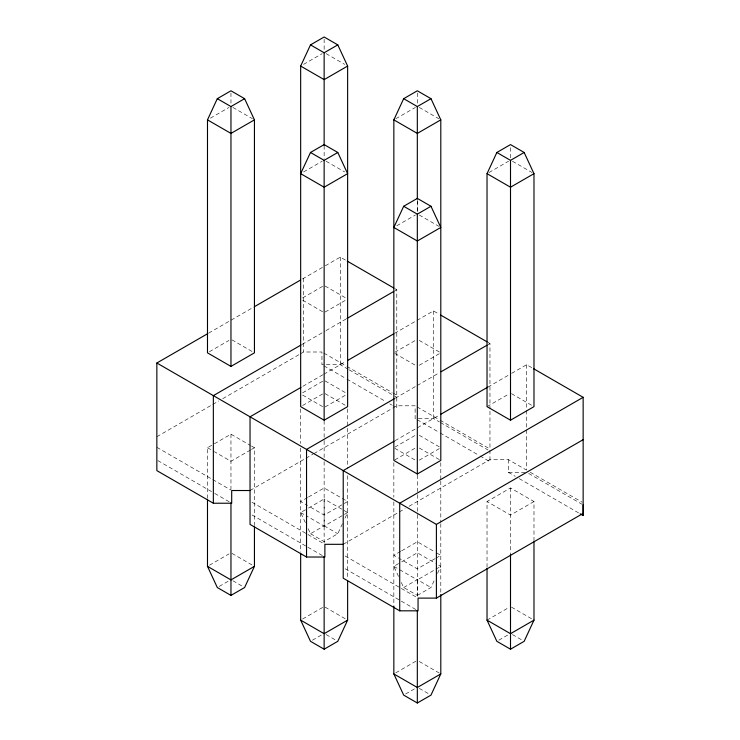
<?xml version="1.0" encoding="UTF-8"?>
<svg xmlns="http://www.w3.org/2000/svg" width="740" height="740" viewBox="0 0 740 740"><rect width="100%" height="100%" fill="white"/><g stroke="black" fill="none" stroke-linecap="round" stroke-linejoin="round"><path stroke-width="0.56" stroke-dasharray="3.7 2.78" d="M308.154 528.684L310.495 533.725L324.139 525.844L324.139 498.991L347.624 512.543L344.812 518.601M401.339 582.482L403.679 587.523L417.323 595.404L417.323 579.901L434.935 569.735M417.323 211.686L417.323 200.605M510.507 157.888L510.507 146.807M310.495 533.725L324.139 541.606L337.792 533.725L342.472 523.643M417.323 595.404L430.976 587.523L434.722 579.457M437.525 573.408L440.8 566.341L435.916 563.519M210.419 118.159L229.002 107.43M303.604 64.371L322.187 53.632M303.604 171.958L322.187 161.228M395.798 118.733L415.371 107.43M208.699 333.083L253.691 307.109M302.401 278.98L324.425 266.271M325.332 265.743L340.289 257.113L346.228 260.545M396.779 225.756L415.371 215.026M488.983 172.531L508.546 161.228M209.439 351.713L229.002 340.418M302.623 297.915L323.167 286.056M325.119 312.039L347.624 299.043M302.077 344.405L325.008 331.168M325.998 330.595L345.941 319.079M394.79 290.875L396.779 289.729L396.779 407.916L392.792 405.613M156.852 436.72L211.76 405.021M212.759 404.447L218.744 400.988M222.74 398.684L299.608 354.303M300.607 353.729L303.604 352L321.946 352L321.946 364.709L340.289 364.709L348.216 369.288M302.873 386.308L322.908 374.736M323.805 374.218L345.867 361.481M394.587 333.351L433.464 310.911L439.412 314.343M207.487 498.399L207.487 447.737L213.351 444.342M214.332 443.778L230.963 434.177L250.527 445.471M302.623 392.801L324.139 380.379M302.623 405.511L323.167 393.652M394.827 352.277L416.343 339.854M250.527 449.994L230.963 461.288L214.332 451.687M251.507 449.43L254.44 447.737L254.44 524.891M325.119 406.926L345.663 395.068M419.284 365.273L440.8 352.841M395.262 398.203L416.195 386.114M417.184 385.54L439.116 372.877M487.965 344.674L489.963 343.526L489.963 408.924M250.037 490.518L304.945 458.819M305.944 458.245L312.928 454.212M313.927 453.629L391.793 408.674M392.792 408.101L396.779 405.798L415.121 405.798L415.121 418.507L433.464 418.507L439.412 421.939M395.058 440.679L439.051 415.279M487.965 387.039L510.785 373.867M511.691 373.339L526.649 364.709L532.596 368.141M307.516 497.576L300.662 501.535L307.516 505.485M308.488 497.012L324.139 487.974L347.624 501.535L324.139 515.086L308.488 506.049M394.827 447.164L417.323 434.177M209.439 565.212L229.002 553.918M305.343 522.634L300.662 512.543L307.516 508.593M308.488 508.029L324.139 498.991M394.827 459.873L416.343 447.45M487.031 406.639L508.546 394.217M419.284 460.16L439.828 448.301M219.262 586.395L230.963 579.642M347.624 512.543L324.139 526.103L306.536 515.937M343.221 544.316L405.113 508.584M409.1 506.28L489.963 459.596L508.306 459.596L526.27 469.965M400.692 551.374L393.846 555.333L398.74 558.154M401.672 550.81L417.323 541.773L434.935 551.938M487.031 567.173L487.031 501.535L510.507 487.974L533.984 501.535L533.984 540.681M302.623 619.01L323.167 607.152M398.527 576.432L393.846 566.341L400.692 562.391M401.672 561.827L417.323 552.789L434.935 562.955M434.935 558.719L417.323 568.884L399.711 558.719M435.916 558.154L440.8 555.333L435.916 552.502M533.984 501.535L510.507 515.086L487.031 501.535M312.447 640.192L322.196 634.568M403.679 587.523L417.323 579.642L430.976 587.523M435.916 569.171L440.8 566.341M395.798 672.808L416.343 660.949M487.031 620.139L508.546 607.716M405.622 693.99L417.323 687.238M498.806 640.192L508.556 634.568M508.306 459.596L508.306 472.305L525.502 472.305M326.1 53.632L344.683 64.371M419.284 107.43L438.848 118.733M512.459 161.228L532.032 172.531M232.915 107.43L252.488 118.733M326.1 161.228L344.683 171.958M419.284 215.026L438.848 226.32M394.799 288.582L396.779 289.729M487.984 342.38L489.963 343.526M325.119 286.056L345.663 297.915M419.284 340.418L439.828 352.277M511.488 393.652L532.032 405.511M302.623 300.172L323.167 312.039M394.827 353.406L416.343 365.838M323.935 353.147L345.894 365.828M346.884 366.402L391.793 392.329M392.792 392.903L396.779 395.206M417.12 406.945L439.07 419.626M440.069 420.2L489.963 449.004M530.256 472.268L582.149 502.229M349.206 369.861L393.81 395.604M394.799 396.178L396.779 397.325M440.402 422.512L487.984 449.976M528.628 473.443L582.149 504.347M323.935 365.856L345.894 378.529M346.884 379.111L385.808 401.579M389.795 403.883L391.793 405.03M417.12 419.654L439.07 432.327M440.069 432.909L478.984 455.378M479.983 455.951L489.963 461.714L489.963 409.914M508.306 472.305L515.29 476.338M519.277 478.641L579.152 513.209M325.119 380.943L345.663 392.801M419.284 435.305L439.828 447.164M231.944 339.854L252.488 351.713M325.119 393.652L345.663 405.511M419.284 448.014L439.828 459.873M302.623 395.068L323.167 406.926M394.827 448.301L416.343 460.724M251.507 446.035L254.44 447.737M511.488 607.152L532.032 619.01M207.487 447.737L213.351 451.123M324.139 525.844L337.792 533.725M512.459 634.568L522.209 640.192M300.662 512.543L305.555 515.373M393.846 566.341L398.74 569.171M399.711 569.735L417.323 579.901M156.852 447.312L211.742 478.993M212.741 479.576L230.695 489.945M252.035 502.257L306.915 533.947M307.914 534.521L323.88 543.743M345.219 556.054L418.054 598.114M157.851 460.595L213.731 492.859M214.73 493.432L229.696 502.072M252.035 514.966L306.915 546.657M307.914 547.23L322.881 555.87M345.219 568.764L416.065 609.668M231.944 553.354L252.488 565.212M325.119 607.152L345.663 619.01M419.284 661.514L439.828 673.372M232.915 580.771L242.664 586.395M326.09 634.568L335.84 640.192M419.275 688.366L429.024 693.99M526.649 364.709L526.649 409.35M526.649 410.487L526.649 428.802M526.649 429.949L526.649 470.011M510.507 487.974L510.507 553.613M440.8 462.704L440.8 479.973M440.8 481.13L440.8 522.588M440.8 523.735L440.8 593.332M433.464 310.911L433.464 418.507M417.323 93.009L417.323 104.09M417.323 200.309L417.323 211.844M417.323 475.108L417.323 493.534M417.323 494.681L417.323 514.263M417.323 514.79L417.323 597.051M393.846 462.704L393.846 497.252M393.846 501.859L393.846 604.848M347.624 408.906L347.624 468.79M347.624 475.7L347.624 578.689M340.289 257.113L340.289 364.709M324.139 39.211L324.139 51.402M324.139 145.706L324.139 159.202M324.139 420.681L324.139 440.263M324.139 440.883L324.139 460.465M324.139 461.612L324.139 543.252M303.604 278.286L303.604 352M300.662 408.906L300.662 443.454M300.662 448.061L300.662 552.197M230.963 93.009L230.963 104.09M230.963 434.177L230.963 489.454"/><path stroke-width="1.11" d="M244.607 98.679L230.963 106.56L230.963 366.402L254.44 352.841L254.44 119.862L244.607 98.679L230.963 90.798L217.31 98.679L207.487 119.862L207.487 352.841L230.963 366.402M300.662 553.354L300.662 620.139L310.495 641.321L324.139 649.202L324.139 556.545M430.976 206.275L417.323 198.394L403.679 206.275L393.846 227.458L417.323 241.009L440.8 227.458L430.976 206.275L417.323 214.156L417.323 473.998L440.8 460.437L440.8 119.862L430.976 98.679L417.323 90.798L403.679 98.679L393.846 119.862L393.846 460.437L417.323 473.998M580.151 513.782L583.148 515.512L583.148 504.921M300.662 66.064L310.495 44.881L324.139 37L337.792 44.881L347.624 66.064L347.624 406.639L324.139 420.2L300.662 406.639L300.662 66.064L324.139 79.615L347.624 66.064M310.495 152.477L300.662 173.66L324.139 187.211L347.624 173.66L337.792 152.477L324.139 144.596L310.495 152.477L324.139 160.358L337.792 152.477M254.44 526.038L254.44 566.341L244.607 587.523L230.963 595.404L217.31 587.523L207.487 566.341L207.487 499.555M487.031 173.66L496.855 152.477L510.507 144.596L524.151 152.477L533.984 173.66L533.984 406.639L510.507 420.2L487.031 406.639L487.031 173.66L510.507 187.211L533.984 173.66M347.624 580.993L347.624 620.139L337.792 641.321L324.139 649.202M440.8 594.479L440.8 673.937L430.976 695.119L417.323 703L403.679 695.119L393.846 673.937L393.846 605.995M533.984 541.837L533.984 620.139L524.151 641.321L510.507 649.202L496.855 641.321L487.031 620.139L487.031 568.32M310.495 44.881L324.139 52.762L337.792 44.881M254.44 119.862L230.963 133.413L207.487 119.862M403.679 98.679L417.323 106.56L430.976 98.679M440.8 119.862L417.323 133.413L393.846 119.862M250.037 490.518L231.694 490.518L231.694 503.228L213.351 503.228L156.852 470.612L156.852 363.007L207.764 333.62M254.551 306.61L300.607 280.016M496.855 152.477L510.507 160.358L524.151 152.477M301.078 344.979L213.351 395.632L213.351 503.228M346.94 318.505L393.791 291.458M300.949 387.418L250.037 416.805L250.037 524.401L306.536 557.026L324.879 557.026L324.879 544.316L343.221 544.316M347.735 360.408L393.782 333.814M394.263 398.777L306.536 449.43L306.536 557.026M441.114 371.73L486.976 345.247M394.133 441.216L343.221 470.603L343.221 578.199L399.711 610.824L418.054 610.824L418.054 598.114L436.397 598.114L583.148 513.394M440.911 414.206L487.771 387.15M254.44 566.341L230.963 579.901L207.487 566.341M583.148 515.512L583.148 397.325L399.711 503.228L399.711 610.824M156.852 363.007L436.397 524.401L583.148 439.68M347.624 620.139L324.139 633.699L300.662 620.139M440.8 673.937L417.323 687.497L393.846 673.937M533.984 620.139L510.507 633.699L487.031 620.139M217.31 98.679L230.963 106.56M403.679 206.275L417.323 214.156M347.226 261.118L393.81 288.008M440.402 314.916L486.985 341.806M533.586 368.714L583.148 397.325M510.507 160.358L510.507 420.2M510.507 554.241L510.507 649.202M436.397 524.401L436.397 598.114M417.323 106.56L417.323 199.162M417.323 610.343L417.323 703M324.139 52.762L324.139 145.364M324.139 160.358L324.139 420.2M230.963 502.747L230.963 595.404"/></g></svg>
